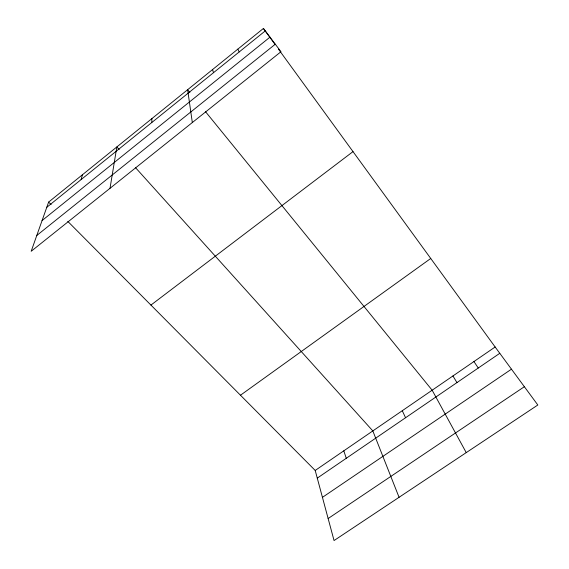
<?xml version="1.0" encoding="UTF-8"?>
<svg xmlns="http://www.w3.org/2000/svg" width="569" height="569" viewBox="0 0 569 569"><rect width="100%" height="100%" fill="white"/><g stroke="black" fill="none" stroke-linecap="round" stroke-linejoin="round"><path stroke-width="0.85" d="M151.781 122.527L151.909 118.594M110.016 188.296L116.844 146.937L119.177 149.526M81.125 179.576L82.42 174.761M48.628 202.087L31.174 251.285L280.979 51.722L263.411 28.45L48.628 202.087L51.103 204.577M46.772 207.315L265.261 30.904M42.063 220.587L269.976 37.156M36.779 235.481L275.304 44.204M150.934 305.084L353.008 151.617M240.474 395.22L430.747 258.475M315.205 470.456L495.144 346.998L537.826 405L334.053 540.55L315.205 470.456L67.803 221.391M317.267 478.124L499.788 353.306M322.438 497.356L511.467 369.181M328.135 518.53L524.369 386.714M135.493 167.627L372.823 430.918L399.068 497.306M189.868 92.455L187.635 89.71L192.322 122.548M205.509 111.68L432.156 390.213L466.239 452.618M263.411 28.45L274.848 44.176M278.483 49.176L495.144 346.998M473.934 361.55L478.259 368.029M452.938 375.953L456.957 382.596M237.821 49.14L239.208 51.943M402.276 410.711L405.562 417.746M343.804 450.826L346.265 458.294M212.564 69.553L213.496 72.697"/></g></svg>
